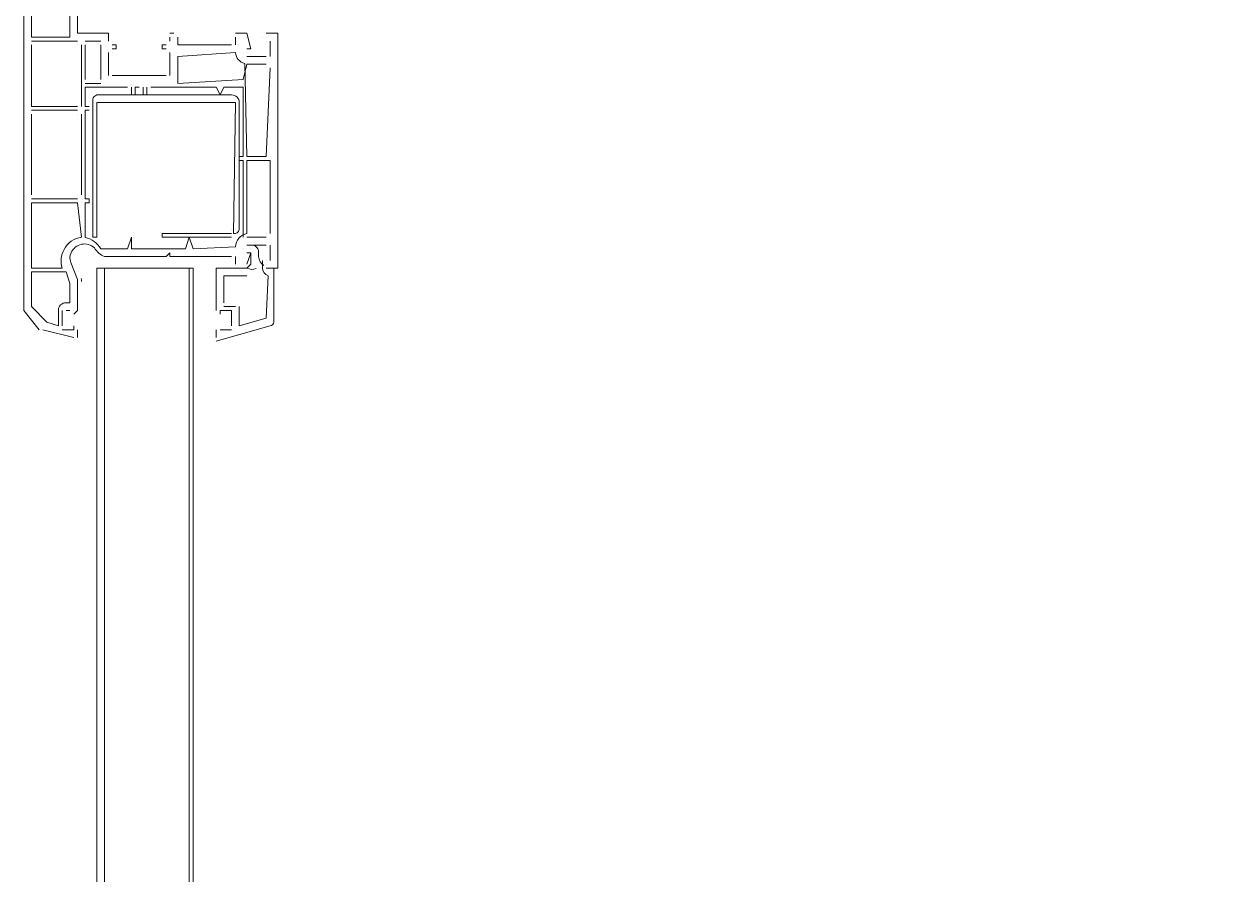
# Model space of a CAD drawing. Header units: millimetres. Extents: x 906 to 41302, y 848 to 28850.
# Drawn here: x 18497.6 to 18823.5, y 17086.3 to 17320.2 of the extents above; entities that cross this region are included whole.
import ezdxf

# ---------------------------------------------------------------- set-up
doc = ezdxf.new("R2010")
doc.units = ezdxf.units.MM
doc.layers.add('PDF_X-단위세대$및$주동평면도$A-DOOR', color=7, linetype='Continuous')

msp = doc.modelspace()

# ---------------------------------------------------------------- linework, layer by layer
at = {"layer": 'PDF_X-단위세대$및$주동평면도$A-DOOR', "lineweight": 9}
for points in [[(18501.79, 17236.03), (18497.56, 17241.32), (18497.56, 17329.16), (18501.79, 17334.45)], [(18509.2, 17327.04), (18507.09, 17327.04), (18507.09, 17333.39), (18503.91, 17332.34), (18499.68, 17328.1), (18499.68, 17316.46), (18510.26, 17316.46), (18510.26, 17327.04)], [(18510.26, 17330.22), (18512.38, 17330.22), (18512.38, 17317.52), (18520.85, 17317.52), (18520.85, 17315.4)], [(18499.68, 17316.46), (18499.68, 17316.46)], [(18510.26, 17316.46), (18510.26, 17316.46)], [(18512.38, 17317.52), (18512.38, 17317.52)], [(18520.85, 17317.52), (18520.85, 17317.52)], [(18537.78, 17317.52), (18538.84, 17317.52)], [(18537.78, 17317.52), (18537.78, 17317.52)], [(18537.78, 17315.4), (18537.78, 17316.46)], [(18537.78, 17316.46), (18537.78, 17316.46)], [(18538.84, 17317.52), (18538.84, 17317.52)], [(18538.84, 17316.46), (18538.84, 17316.46)], [(18539.9, 17316.46), (18539.9, 17314.34), (18554.71, 17314.34)], [(18539.9, 17316.46), (18539.9, 17316.46)], [(18555.77, 17317.52), (18558.95, 17317.52), (18560, 17313.29), (18558.95, 17313.29)], [(18555.77, 17317.52), (18555.77, 17317.52)], [(18555.77, 17314.34), (18555.77, 17316.46)], [(18555.77, 17316.46), (18555.77, 17316.46)], [(18558.95, 17317.52), (18558.95, 17317.52)], [(18558.95, 17316.46), (18558.95, 17316.46)], [(18563.18, 17316.46), (18563.18, 17316.46)], [(18563.18, 17316.46), (18563.18, 17316.46)], [(18564.24, 17317.52), (18564.24, 17317.52)], [(18564.24, 17316.46), (18564.24, 17316.46)], [(18564.24, 17316.46), (18564.24, 17316.46)], [(18567.41, 17317.52), (18567.41, 17317.52)], [(18512.38, 17315.4), (18499.68, 17315.4)], [(18499.68, 17315.4), (18499.68, 17315.4)], [(18512.38, 17297.41), (18499.68, 17297.41), (18499.68, 17314.34)], [(18499.68, 17314.34), (18499.68, 17314.34)], [(18512.38, 17315.4), (18512.38, 17315.4)], [(18512.38, 17314.34), (18512.38, 17314.34)], [(18513.44, 17297.41), (18513.44, 17314.34)], [(18513.44, 17314.34), (18513.44, 17314.34)], [(18518.73, 17315.4), (18514.49, 17315.4)], [(18514.49, 17315.4), (18514.49, 17315.4)], [(18514.49, 17304.82), (18514.49, 17314.34)], [(18514.49, 17314.34), (18514.49, 17314.34)], [(18518.73, 17315.4), (18518.73, 17315.4)], [(18518.73, 17314.34), (18518.73, 17304.82)], [(18518.73, 17314.34), (18518.73, 17314.34)], [(18520.85, 17315.4), (18520.85, 17315.4)], [(18520.85, 17312.23), (18520.85, 17305.88)], [(18520.85, 17312.23), (18520.85, 17312.23)], [(18521.9, 17315.4), (18521.9, 17315.4)], [(18521.9, 17314.34), (18522.96, 17314.34), (18522.96, 17313.29), (18521.9, 17313.29)], [(18521.9, 17314.34), (18521.9, 17314.34)], [(18521.9, 17313.29), (18521.9, 17313.29)], [(18521.9, 17312.23), (18521.9, 17312.23)], [(18522.96, 17314.34), (18522.96, 17314.34)], [(18522.96, 17313.29), (18522.96, 17313.29)], [(18536.72, 17313.29), (18535.66, 17313.29), (18535.66, 17314.34), (18536.72, 17314.34)], [(18535.66, 17314.34), (18535.66, 17314.34)], [(18535.66, 17313.29), (18535.66, 17313.29)], [(18536.72, 17315.4), (18536.72, 17315.4)], [(18536.72, 17314.34), (18536.72, 17314.34)], [(18536.72, 17313.29), (18536.72, 17313.29)], [(18536.72, 17312.23), (18536.72, 17312.23)], [(18537.78, 17315.4), (18537.78, 17315.4)], [(18537.78, 17305.88), (18537.78, 17312.23)], [(18537.78, 17312.23), (18537.78, 17312.23)], [(18539.9, 17314.34), (18539.9, 17314.34)], [(18539.9, 17312.23), (18539.9, 17312.23)], [(18554.71, 17314.34), (18554.71, 17314.34)], [(18555.77, 17314.34), (18555.77, 17314.34)], [(18555.77, 17312.23), (18555.77, 17312.23)], [(18557.89, 17312.23), (18557.89, 17312.23)], [(18557.89, 17312.23), (18557.89, 17312.23)], [(18558.95, 17313.29), (18558.95, 17313.29)], [(18558.95, 17312.23), (18558.95, 17312.23)], [(18558.95, 17312.23), (18558.95, 17312.23)], [(18560, 17313.29), (18560, 17313.29)], [(18564.24, 17315.4), (18564.24, 17315.4)], [(18564.24, 17315.4), (18564.24, 17315.4)], [(18565.3, 17311.17), (18565.3, 17315.4)], [(18565.3, 17315.4), (18565.3, 17315.4)], [(18539.9, 17311.17), (18539.9, 17311.17)], [(18557.89, 17309.05), (18557.89, 17309.05)], [(18558.95, 17311.17), (18564.24, 17311.17)], [(18558.95, 17311.17), (18558.95, 17311.17)], [(18558.95, 17309.05), (18558.95, 17309.05)], [(18564.24, 17311.17), (18564.24, 17311.17)], [(18564.24, 17309.05), (18564.24, 17309.05)], [(18565.3, 17311.17), (18565.3, 17311.17)], [(18520.85, 17305.88), (18520.85, 17305.88)], [(18536.72, 17305.88), (18521.9, 17305.88)], [(18521.9, 17305.88), (18521.9, 17305.88)], [(18536.72, 17305.88), (18536.72, 17305.88)], [(18537.78, 17305.88), (18537.78, 17305.88)], [(18558.95, 17307.99), (18558.95, 17307.99)], [(18564.24, 17307.99), (18564.24, 17307.99)], [(18565.3, 17307.99), (18565.3, 17307.99)], [(18514.49, 17304.82), (18514.49, 17304.82)], [(18514.49, 17303.76), (18518.73, 17303.76)], [(18514.49, 17303.76), (18514.49, 17303.76)], [(18515.55, 17297.41), (18514.49, 17297.41), (18514.49, 17302.7), (18526.14, 17302.7)], [(18514.49, 17302.7), (18514.49, 17302.7)], [(18518.73, 17304.82), (18518.73, 17304.82)], [(18518.73, 17303.76), (18518.73, 17303.76)], [(18526.14, 17302.7), (18526.14, 17302.7)], [(18527.2, 17302.7), (18527.2, 17300.59), (18528.25, 17300.59), (18528.25, 17302.7), (18529.31, 17302.7)], [(18527.2, 17302.7), (18527.2, 17302.7)], [(18528.25, 17302.7), (18528.25, 17302.7)], [(18529.31, 17302.7), (18529.31, 17302.7)], [(18531.43, 17302.7), (18531.43, 17300.59), (18530.37, 17300.59), (18530.37, 17302.7)], [(18530.37, 17302.7), (18530.37, 17302.7)], [(18531.43, 17302.7), (18531.43, 17302.7)], [(18557.89, 17261.43), (18557.89, 17282.59), (18556.83, 17282.59), (18556.83, 17283.65), (18557.89, 17283.65), (18557.89, 17302.7), (18552.6, 17302.7), (18551.54, 17300.59), (18550.48, 17302.7), (18532.49, 17302.7)], [(18532.49, 17302.7), (18532.49, 17302.7)], [(18539.9, 17304.82), (18539.9, 17304.82)], [(18539.9, 17303.76), (18539.9, 17303.76)], [(18550.48, 17302.7), (18550.48, 17302.7)], [(18552.6, 17302.7), (18552.6, 17302.7)], [(18557.89, 17304.82), (18557.89, 17304.82)], [(18557.89, 17303.76), (18557.89, 17303.76)], [(18557.89, 17302.7), (18557.89, 17302.7)], [(18517.67, 17300.59), (18517.67, 17300.59)], [(18527.2, 17300.59), (18527.2, 17300.59)], [(18528.25, 17300.59), (18528.25, 17300.59)], [(18530.37, 17300.59), (18530.37, 17300.59)], [(18531.43, 17300.59), (18531.43, 17300.59)], [(18551.54, 17300.59), (18551.54, 17300.59)], [(18554.71, 17300.59), (18554.71, 17300.59)], [(18499.68, 17297.41), (18499.68, 17297.41)], [(18512.38, 17296.35), (18499.68, 17296.35)], [(18499.68, 17296.35), (18499.68, 17296.35)], [(18512.38, 17297.41), (18512.38, 17297.41)], [(18512.38, 17296.35), (18512.38, 17296.35)], [(18513.44, 17297.41), (18513.44, 17297.41)], [(18514.49, 17297.41), (18514.49, 17297.41)], [(18514.49, 17296.35), (18514.49, 17296.35)], [(18515.55, 17297.41), (18515.55, 17297.41)], [(18515.55, 17296.35), (18515.55, 17296.35)], [(18516.61, 17298.47), (18516.61, 17298.47)], [(18517.67, 17298.47), (18517.67, 17298.47)], [(18554.71, 17298.47), (18554.71, 17298.47)], [(18555.77, 17298.47), (18555.77, 17298.47)], [(18556.83, 17298.47), (18556.83, 17298.47)], [(18499.68, 17273.07), (18499.68, 17295.29)], [(18499.68, 17295.29), (18499.68, 17295.29)], [(18512.38, 17295.29), (18512.38, 17295.29)], [(18513.44, 17273.07), (18513.44, 17295.29)], [(18513.44, 17295.29), (18513.44, 17295.29)], [(18556.83, 17283.65), (18556.83, 17283.65)], [(18557.89, 17283.65), (18557.89, 17283.65)], [(18558.95, 17283.65), (18558.95, 17283.65)], [(18558.95, 17283.65), (18558.95, 17283.65)], [(18564.24, 17283.65), (18564.24, 17283.65)], [(18565.3, 17283.65), (18565.3, 17283.65)], [(18556.83, 17282.59), (18556.83, 17282.59)], [(18557.89, 17282.59), (18557.89, 17282.59)], [(18558.95, 17282.59), (18558.95, 17282.59)], [(18564.24, 17282.59), (18564.24, 17282.59)], [(18565.3, 17282.59), (18565.3, 17282.59)], [(18499.68, 17273.07), (18499.68, 17273.07)], [(18499.68, 17272.01), (18512.38, 17272.01)], [(18499.68, 17272.01), (18499.68, 17272.01)], [(18499.68, 17270.95), (18499.68, 17270.95)], [(18512.38, 17273.07), (18512.38, 17273.07)], [(18512.38, 17272.01), (18512.38, 17272.01)], [(18512.38, 17270.95), (18512.38, 17270.95)], [(18513.44, 17273.07), (18513.44, 17273.07)], [(18513.44, 17270.95), (18513.44, 17270.95)], [(18514.49, 17272.01), (18514.49, 17272.01)], [(18514.49, 17270.95), (18514.49, 17270.95)], [(18515.55, 17272.01), (18515.55, 17272.01)], [(18515.55, 17270.95), (18515.55, 17270.95)], [(18554.71, 17263.54), (18554.71, 17263.54)], [(18555.77, 17263.54), (18555.77, 17263.54)], [(18556.83, 17263.54), (18556.83, 17263.54)], [(18513.44, 17261.43), (18513.44, 17261.43)], [(18514.49, 17261.43), (18514.49, 17261.43)], [(18516.61, 17261.43), (18516.61, 17261.43)], [(18517.67, 17261.43), (18517.67, 17261.43)], [(18527.2, 17261.43), (18527.2, 17261.43)], [(18554.71, 17261.43), (18535.66, 17261.43), (18535.66, 17262.49), (18554.71, 17262.49)], [(18535.66, 17262.49), (18535.66, 17262.49)], [(18543.07, 17261.43), (18543.07, 17261.43)], [(18554.71, 17262.49), (18554.71, 17262.49)], [(18554.71, 17261.43), (18554.71, 17261.43)], [(18557.89, 17261.43), (18557.89, 17261.43)], [(18558.95, 17262.49), (18558.95, 17262.49)], [(18558.95, 17261.43), (18564.24, 17261.43)], [(18558.95, 17261.43), (18558.95, 17261.43)], [(18564.24, 17262.49), (18564.24, 17262.49)], [(18564.24, 17261.43), (18564.24, 17261.43)], [(18565.3, 17262.49), (18565.3, 17262.49)], [(18508.14, 17257.19), (18508.14, 17257.19)], [(18510.26, 17257.19), (18510.26, 17257.19)], [(18516.61, 17258.25), (18516.61, 17258.25)], [(18518.73, 17258.25), (18518.73, 17258.25)], [(18526.14, 17258.25), (18526.14, 17258.25)], [(18527.2, 17258.25), (18527.2, 17258.25)], [(18537.78, 17257.19), (18537.78, 17257.19)], [(18542.01, 17258.25), (18542.01, 17258.25)], [(18544.13, 17258.25), (18544.13, 17258.25)], [(18550.48, 17241.32), (18550.48, 17252.96), (18558.95, 17252.96), (18560, 17254.02), (18560, 17257.19)], [(18555.77, 17258.25), (18555.77, 17258.25)], [(18557.89, 17258.25), (18557.89, 17258.25)], [(18557.89, 17258.25), (18557.89, 17258.25)], [(18558.95, 17259.31), (18564.24, 17259.31)], [(18558.95, 17259.31), (18558.95, 17259.31)], [(18558.95, 17258.25), (18558.95, 17258.25)], [(18558.95, 17258.25), (18558.95, 17258.25)], [(18558.95, 17257.19), (18560, 17257.19), (18558.95, 17254.02)], [(18558.95, 17257.19), (18558.95, 17257.19)], [(18560, 17259.31), (18560, 17259.31)], [(18560, 17258.25), (18560, 17258.25)], [(18560, 17257.19), (18560, 17257.19)], [(18560, 17257.19), (18560, 17257.19)], [(18560, 17257.19), (18560, 17257.19)], [(18564.24, 17259.31), (18564.24, 17259.31)], [(18565.3, 17255.08), (18565.3, 17259.31)], [(18565.3, 17259.31), (18565.3, 17259.31)], [(18499.68, 17254.02), (18499.68, 17254.02)], [(18510.26, 17254.02), (18510.26, 17254.02)], [(18519.79, 17256.14), (18519.79, 17256.14)], [(18536.72, 17256.14), (18536.72, 17256.14)], [(18537.78, 17256.14), (18537.78, 17256.14)], [(18554.71, 17256.14), (18554.71, 17256.14)], [(18555.77, 17254.02), (18555.77, 17256.14)], [(18555.77, 17256.14), (18555.77, 17256.14)], [(18555.77, 17254.02), (18555.77, 17254.02)], [(18558.95, 17254.02), (18558.95, 17254.02)], [(18563.18, 17255.08), (18563.18, 17255.08)], [(18563.18, 17254.02), (18563.18, 17254.02)], [(18564.24, 17255.08), (18564.24, 17255.08)], [(18564.24, 17255.08), (18564.24, 17255.08)], [(18564.24, 17254.02), (18564.24, 17254.02)], [(18565.3, 17255.08), (18565.3, 17255.08)], [(18499.68, 17252.96), (18499.68, 17252.96)], [(18499.68, 17251.9), (18499.68, 17251.9)], [(18508.14, 17252.96), (18508.14, 17252.96)], [(18509.2, 17251.9), (18509.2, 17251.9)], [(18552.6, 17243.44), (18552.6, 17250.84), (18558.95, 17250.84)], [(18555.77, 17252.96), (18555.77, 17252.96)], [(18558.95, 17252.96), (18558.95, 17252.96)], [(18564.24, 17252.96), (18564.24, 17252.96)], [(18564.24, 17252.96), (18564.24, 17252.96)], [(18566.35, 17252.96), (18566.35, 17252.96)], [(18567.41, 17252.96), (18567.41, 17252.96)], [(18510.26, 17248.73), (18510.26, 17248.73)], [(18512.38, 17249.79), (18512.38, 17249.79)], [(18512.38, 17248.73), (18512.38, 17248.73)], [(18564.24, 17249.79), (18564.24, 17249.79)], [(18497.56, 17241.32), (18497.56, 17241.32)], [(18498.62, 17241.32), (18498.62, 17241.32)], [(18499.68, 17242.38), (18499.68, 17242.38)], [(18507.09, 17241.32), (18507.09, 17241.32)], [(18508.14, 17241.32), (18508.14, 17237.09)], [(18508.14, 17241.32), (18508.14, 17241.32)], [(18509.2, 17243.44), (18509.2, 17243.44)], [(18509.2, 17241.32), (18510.26, 17241.32)], [(18509.2, 17241.32), (18509.2, 17241.32)], [(18510.26, 17243.44), (18510.26, 17243.44)], [(18510.26, 17241.32), (18510.26, 17241.32)], [(18511.32, 17241.32), (18511.32, 17241.32)], [(18512.38, 17241.32), (18512.38, 17241.32)], [(18551.54, 17241.32), (18551.54, 17241.32)], [(18551.54, 17240.26), (18551.54, 17241.32), (18554.71, 17241.32), (18554.71, 17237.09)], [(18551.54, 17241.32), (18551.54, 17241.32)], [(18552.6, 17243.44), (18552.6, 17243.44)], [(18555.77, 17242.38), (18552.6, 17242.38)], [(18554.71, 17241.32), (18554.71, 17241.32)], [(18555.77, 17242.38), (18555.77, 17242.38)], [(18503.91, 17238.14), (18503.91, 17238.14)], [(18511.32, 17240.26), (18511.32, 17240.26)], [(18551.54, 17240.26), (18551.54, 17240.26)], [(18556.83, 17238.14), (18556.83, 17238.14)], [(18564.24, 17239.2), (18564.24, 17239.2)], [(18501.79, 17236.03), (18501.79, 17236.03)], [(18502.85, 17237.09), (18502.85, 17237.09)], [(18502.85, 17236.03), (18511.32, 17233.91)], [(18502.85, 17236.03), (18502.85, 17236.03)], [(18507.09, 17237.09), (18507.09, 17237.09)], [(18508.14, 17236.03), (18511.32, 17236.03), (18511.32, 17237.09)], [(18508.14, 17237.09), (18508.14, 17237.09)], [(18508.14, 17236.03), (18508.14, 17236.03)], [(18509.2, 17237.09), (18509.2, 17237.09)], [(18511.32, 17237.09), (18511.32, 17237.09)], [(18511.32, 17236.03), (18511.32, 17236.03)], [(18511.32, 17236.03), (18511.32, 17236.03)], [(18512.38, 17236.03), (18512.38, 17233.91)], [(18512.38, 17236.03), (18512.38, 17236.03)], [(18550.48, 17236.03), (18550.48, 17233.91)], [(18551.54, 17236.03), (18554.71, 17236.03)], [(18551.54, 17236.03), (18551.54, 17236.03)], [(18551.54, 17236.03), (18551.54, 17236.03)], [(18551.54, 17236.03), (18551.54, 17236.03)], [(18551.54, 17236.03), (18551.54, 17236.03)], [(18554.71, 17237.09), (18554.71, 17237.09)], [(18511.32, 17233.91), (18511.32, 17233.91)], [(18512.38, 17233.91), (18512.38, 17233.91)], [(18550.48, 17233.91), (18550.48, 17233.91)]]:
    msp.add_lwpolyline(points, dxfattribs=at)
for points in [[(18564.24, 17317.52), (18567.41, 17317.52), (18567.41, 17252.96), (18564.24, 17252.96), (18565.3, 17252.96), (18566.35, 17252.96), (18566.35, 17238.14, -0.363981), (18565.3, 17237.09), (18550.48, 17232.85)], [(18565.3, 17307.99), (18564.24, 17283.65), (18558.95, 17283.65), (18558.35, 17309.23, -0.326664), (18555.77, 17312.23), (18539.9, 17311.17), (18539.9, 17303.76), (18557.89, 17304.82), (18558.95, 17309.05), (18564.24, 17309.05)], [(18515.55, 17296.35), (18514.49, 17296.35), (18514.49, 17272.01), (18515.55, 17272.01), (18515.55, 17270.95), (18514.49, 17270.95), (18514.43, 17261.41, -0.21556), (18518.73, 17258.25), (18526.14, 17258.25), (18527.2, 17261.43), (18527.2, 17258.25), (18542.01, 17258.25), (18543.07, 17261.43), (18544.13, 17258.25), (18555.77, 17258.78, -0.326664), (18558.95, 17262.49), (18558.95, 17282.59), (18565.3, 17282.59), (18565.3, 17262.49)], [(18511.32, 17240.26), (18512.38, 17241.32), (18512.38, 17249.79), (18510.49, 17254.53, -0.217671), (18510.61, 17257.18, -0.515162), (18517, 17258.54, 0.174777), (18519.79, 17256.14), (18536.72, 17256.14), (18537.78, 17257.19), (18537.78, 17256.14), (18554.71, 17256.14)], [(18563.62, 17253.68, -0.238117), (18562.12, 17256.14), (18562.12, 17257.19, 0.414215), (18560.53, 17259.31)], [(18556.83, 17242.38), (18556.83, 17237.09), (18564.24, 17239.2), (18564.77, 17250.84, -0.290021), (18563.18, 17252.96), (18563.18, 17254.02), (18563.18, 17255.08)], [(18561.47, 17252.81, -0.217441), (18558.95, 17252.96), (18555.77, 17252.96)]]:
    msp.add_lwpolyline(points, format="xyb", dxfattribs=at)
for points in [[(18516.61, 17298.47), (18516.61, 17261.43), (18517.67, 17261.43), (18517.67, 17298.47), (18555.77, 17298.47), (18555.24, 17262.49, 0.414215), (18556.83, 17263.54), (18556.83, 17298.47, 0.414215), (18554.71, 17300.59), (18517.67, 17300.59, 0.414215)], [(18508.7, 17258.08, -0.260906), (18513.44, 17261.43), (18512.38, 17270.95), (18499.68, 17270.95), (18499.68, 17252.96), (18508.14, 17252.96, -0.217517)], [(18507.09, 17241.32), (18507.09, 17237.09), (18503.91, 17238.14), (18499.68, 17242.38), (18499.68, 17251.9), (18509.2, 17251.9), (18510.26, 17248.73), (18510.26, 17243.44), (18509.2, 17243.44, 0.414215)]]:
    msp.add_lwpolyline(points, format="xyb", close=True, dxfattribs=at)
for points in [[(18519.79, 17252.96), (18519.79, 16795.76), (18517.67, 16795.76), (18517.67, 17252.96)], [(18543.07, 16795.76), (18543.07, 17252.96), (18519.79, 17252.96), (18519.79, 16795.76)], [(18543.07, 17252.96), (18543.07, 16795.76), (18519.79, 16795.76), (18519.79, 17252.96)], [(18544.13, 17252.96), (18544.13, 16795.76), (18543.07, 16795.76), (18543.07, 17252.96)]]:
    msp.add_lwpolyline(points, close=True, dxfattribs=at)
at = {"layer": 'PDF_X-단위세대$및$주동평면도$A-DOOR', "lineweight": 5}
msp.add_arc((18470.57, 17379.43), 669.4, 273.62549, 356.42944, dxfattribs=at)
at = {"layer": 'PDF_X-단위세대$및$주동평면도$A-DOOR', "lineweight": 9}
msp.add_arc((18508.67, 17249.26), 4.76, 359.9996, 10.6083, dxfattribs=at)

doc.saveas('drawing.dxf')
